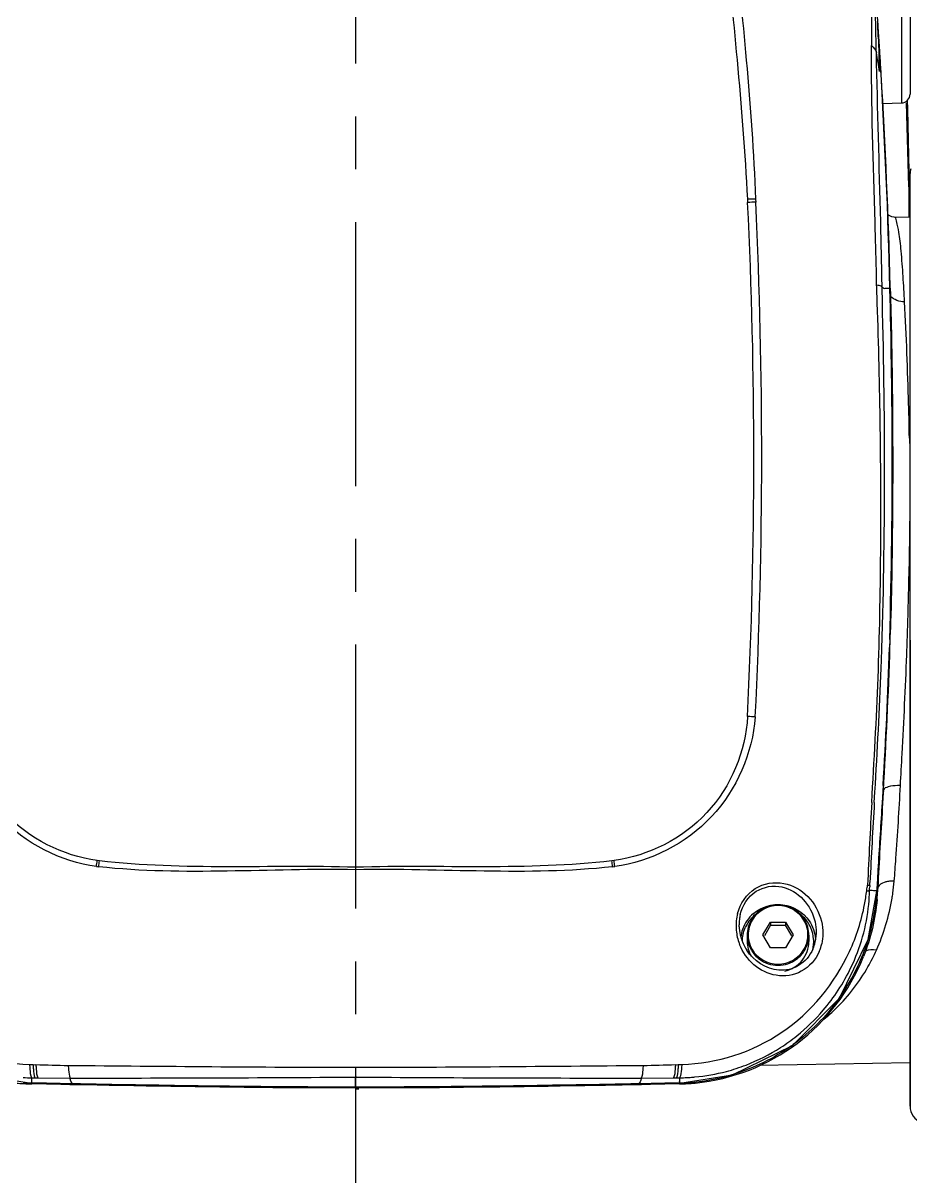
# Model space of a CAD drawing. Header units: millimetres. Extents: x 4086 to 8300, y 123 to 1549.
# Drawn here: x 6733.76 to 6758.98, y 803.27 to 836.04 of the extents above; entities that cross this region are included whole.
import ezdxf

# ---------------------------------------------------------------- set-up
doc = ezdxf.new("R2010")
doc.units = ezdxf.units.MM
doc.linetypes.add('CENTER', pattern=[0.6, 0.375, -0.075, 0.075, -0.075])
doc.layers.add('中心线', color=7, linetype='Continuous')
doc.layers.add('外形图', color=7, linetype='Continuous')

msp = doc.modelspace()

# ---------------------------------------------------------------- linework, layer by layer
at = {"layer": '中心线', "linetype": 'CENTER', "ltscale": 20}
msp.add_line((6743.2055, 854.3892), (6743.2055, 639.919), dxfattribs=at)
at = {"layer": '外形图'}
for p, q in [((6758.7153, 836.7382), (6758.7153, 833.7704)), ((6758.9566, 836.4882), (6758.9566, 834.0202)), ((6758.0407, 836.0391), (6758.0423, 836.0157)), ((6758.0416, 836.0123), (6758.0407, 836.0391)), ((6758.0539, 835.6474), (6758.0416, 836.0123)), ((6758.102, 835.17), (6758.0999, 835.2031)), ((6758.1382, 834.5889), (6758.1336, 834.6653)), ((6758.1849, 833.7518), (6758.7153, 833.7704)), ((6758.9264, 831.3923), (6758.8519, 833.7746)), ((6758.929, 831.3167), (6758.8521, 833.7746)), ((6758.892, 833.5926), (6758.8842, 833.8455)), ((6758.9145, 832.7036), (6758.892, 833.5926)), ((6758.9319, 831.8376), (6758.9145, 832.7036)), ((6758.9256, 831.4695), (6758.9192, 831.7616)), ((6758.9447, 831.0068), (6758.933, 831.7624)), ((6758.9566, 805.2847), (6758.9566, 831.7627)), ((6758.9369, 830.5213), (6758.929, 831.3167)), ((6754.3389, 831.0334), (6754.3436, 830.9457)), ((6754.5691, 831.0381), (6754.5733, 830.9486)), ((6758.95, 830.5215), (6758.9447, 831.0068)), ((6758.5046, 830.5294), (6758.5041, 830.5294)), ((6758.9566, 830.5215), (6758.5046, 830.5294)), ((6758.1624, 828.5069), (6758.1615, 828.5393)), ((6758.163, 828.4817), (6758.1624, 828.5069)), ((6758.3856, 828.5136), (6758.3863, 828.4872)), ((6758.3969, 828.5128), (6758.3961, 828.5458)), ((6758.3785, 818.5293), (6758.3716, 818.305)), ((6758.9567, 818.5128), (6758.9566, 807.0533)), ((6757.9597, 814.1941), (6757.9731, 814.4205)), ((6758.1919, 814.3811), (6758.1618, 813.8878)), ((6757.9424, 813.9008), (6757.9597, 814.1941)), ((6758.1954, 814.1802), (6758.1776, 813.8869)), ((6758.1986, 814.2349), (6758.1954, 814.1802)), ((6758.1618, 813.8878), (6758.1557, 813.7906)), ((6735.9261, 812.2462), (6735.8648, 812.2539)), ((6750.5484, 812.2539), (6750.4871, 812.2462)), ((6757.8134, 811.5468), (6757.8174, 811.6289)), ((6758.0257, 811.6183), (6758.0154, 811.421)), ((6758.0483, 811.6171), (6758.0374, 811.3906)), ((6757.7706, 810.008), (6758.0154, 811.388)), ((6758.0154, 811.421), (6758.0139, 811.3919)), ((6754.7766, 810.1419), (6754.9916, 810.5076)), ((6754.9916, 810.5076), (6754.9916, 810.4133)), ((6754.9916, 810.5076), (6755.4216, 810.5076)), ((6755.4216, 810.5076), (6755.4216, 810.4133)), ((6755.4216, 810.5076), (6755.6366, 810.1419)), ((6754.102, 810.3719), (6754.1004, 810.4257)), ((6754.3316, 810.1372), (6754.3316, 809.9533)), ((6754.9916, 809.7762), (6754.7766, 810.1419)), ((6754.9916, 810.4133), (6754.8178, 810.1177)), ((6754.9916, 810.4133), (6755.4216, 810.4133)), ((6755.5954, 810.1177), (6755.4216, 810.4133)), ((6755.6366, 810.1419), (6755.4216, 809.7762)), ((6756.0816, 810.1372), (6756.0816, 809.9533)), ((6756.2923, 810.2035), (6756.2907, 810.1516)), ((6756.9532, 808.3491), (6757.7706, 810.008)), ((6755.4216, 809.7762), (6754.9916, 809.7762)), ((6758.9566, 807.0533), (6758.9566, 805.9281)), ((6734.0401, 806.4581), (6734.1217, 806.4557)), ((6752.2915, 806.4557), (6752.3731, 806.4581)), ((6758.9566, 806.5041), (6754.681, 806.4294)), ((6732.5336, 806.1601), (6734.001, 805.9347)), ((6734.421, 805.9283), (6734.001, 805.9379)), ((6734.001, 805.9347), (6734.2972, 805.9281)), ((6734.0017, 806.0827), (6734.0944, 806.0817)), ((6734.002, 805.9688), (6734.0022, 805.9796)), ((6734.828, 805.8924), (6734.0025, 805.9089)), ((6734.0943, 806.082), (6734.1756, 806.0803)), ((6734.1756, 806.0806), (6735.0909, 806.0686)), ((6734.2972, 805.9281), (6734.9147, 805.9147)), ((6734.8087, 805.9197), (6734.421, 805.9283)), ((6735.1671, 805.9121), (6734.8087, 805.9197)), ((6735.0875, 805.8873), (6734.828, 805.8924)), ((6734.9147, 805.9147), (6735.1626, 805.9095)), ((6735.1622, 805.8859), (6735.0875, 805.8873)), ((6743.2066, 805.816), (6743.2066, 806.1055)), ((6751.5996, 805.9196), (6751.2461, 805.9121)), ((6751.2505, 805.9095), (6751.5291, 805.9153)), ((6751.3257, 805.8873), (6751.2509, 805.8859)), ((6751.3223, 806.0686), (6752.2376, 806.0806)), ((6751.5852, 805.8924), (6751.3257, 805.8873)), ((6751.5291, 805.9153), (6752.1467, 805.9288)), ((6752.4107, 805.9089), (6751.5852, 805.8924)), ((6751.9865, 805.9282), (6751.5996, 805.9196)), ((6752.4122, 805.9379), (6751.9865, 805.9282)), ((6752.1467, 805.9288), (6752.4122, 805.9347)), ((6752.2376, 806.0803), (6752.3189, 806.082)), ((6752.3188, 806.0817), (6752.4115, 806.0827)), ((6752.4112, 805.9693), (6752.411, 805.9796)), ((6758.9566, 805.9281), (6758.9565, 805.4815)), ((6740.9275, 805.8258), (6743.2066, 805.816)), ((6742.5405, 805.8196), (6742.2977, 805.8203)), ((6743.2066, 805.8186), (6742.5405, 805.8196)), ((6743.2066, 805.7925), (6742.5405, 805.7935)), ((6743.8733, 805.8196), (6743.2066, 805.8186)), ((6743.8733, 805.7935), (6743.2066, 805.7925)), ((6743.2066, 805.7682), (6743.297, 805.7708)), ((6744.141, 805.8204), (6743.8733, 805.8196)), ((6758.9565, 805.4815), (6758.9565, 805.2805)), ((6758.9565, 805.2805), (6758.9565, 805.4815))]:
    msp.add_line(p, q, dxfattribs=at)
for points in [[(6758.5041, 830.5294), (6758.4369, 830.5354), (6758.3305, 830.5903)], [(6752.4122, 805.9347), (6753.9106, 806.1692), (6755.615, 807.0037), (6756.9532, 808.3491)], [(6735.1626, 805.9095), (6738.0157, 805.8605), (6740.9275, 805.8258)], [(6743.2066, 805.816), (6745.5155, 805.8261), (6748.4273, 805.861), (6751.2505, 805.9095)]]:
    msp.add_lwpolyline(points, dxfattribs=at)
for centre, radius, start, end in [((6797.9583, 835.562), 40.1005, 178.7936, 179.93566), ((6594.2265, 824.6636), 164.212, 3.873449, 4.080457), ((6603.6689, 825.5162), 154.73, 3.673559, 3.890924), ((6595.0242, 824.7177), 163.4125, 3.67894, 3.873403), ((6822.8017, 835.4951), 64.9439, 179.901283, 180.085156), ((6941.1092, 841.661), 183.1541, 181.881554, 182.189847), ((6597.9913, 825.1513), 160.4194, 3.457894, 3.673695), ((6595.4405, 824.7446), 162.9953, 3.489461, 3.667241), ((6583.3815, 824.2754), 175.0553, 1.387304, 3.455653), ((6576.5906, 823.8167), 181.8669, 1.490021, 3.39568), ((6758.7066, 834.0202), 0.25, 272, 0), ((6617.7224, 828.5128), 141.2342, 1.318091, 2.135222), ((6759.4882, 831.7214), 0.5359, 160.6917, 166.38352), ((6617.7114, 828.5125), 141.2451, 0.814933, 1.199597), ((6754.5611, 825.8558), 5.1823, 89.90821, 92.45746), ((6604.8566, 823.686), 149.6632, 357.188751, 2.780321), ((6754.5234, 825.7797), 5.1691, 89.45207, 91.99357), ((6603.3448, 823.765), 151.3986, 357.185466, 2.719595), ((6711.3303, 825.8803), 47.5228, 2.70268, 3.57539), ((6583.1252, 822.1387), 175.0025, 1.946978, 2.118344), ((6718.0913, 828.1328), 40.0729, 0.69908, 0.82568), ((6723.3122, 828.1967), 34.8516, 0.56325, 0.69886), ((6758.3684, 828.3109), 0.2034, 85.14716, 90.17312), ((6566.9712, 823.5288), 191.4793, 0.202695, 1.483844), ((6588.3838, 823.4888), 170.067, 358.328909, 0.241711), ((6627.5771, 822.7757), 130.8799, 358.140599, 0.626359), ((6619.0647, 822.6882), 139.3901, 358.213159, 358.407377), ((6637.7423, 822.607), 121.2058, 358.064227, 358.248629), ((6619.516, 822.6964), 138.925, 356.568516, 358.188564), ((6615.9282, 822.8162), 142.529, 356.548274, 358.201048), ((6635.4889, 822.6847), 123.4606, 357.868159, 358.063525), ((6758.6261, 812.9489), 1.4337, 87.66955, 90.88437), ((6932.2362, 803.9192), 174.652, 176.722682, 177.49334), ((6978.9151, 800.6001), 221.3726, 176.55544, 177.144341), ((6736.4293, 816.735), 4.6882, 262.822, 263.60517), ((6749.9839, 816.735), 4.6882, 276.39482, 277.17799), ((6880.4536, 805.0975), 122.6014, 176.776323, 176.951162), ((6759.2728, 811.4338), 1.463, 175.59963, 177.30426), ((6758.4701, 810.8066), 0.864, 87.51399, 92.78292), ((6752.6155, 812.1526), 5.9118, 351.95832, 355.31604), ((6751.6487, 812.1393), 6.1227, 349.33615, 352.97455), ((6752.2795, 811.7005), 5.7431, 343.22378, 354.55465), ((6752.2185, 811.5408), 5.5916, 354.53842, 358.57163), ((6756.9365, 790.174), 21.2453, 87.26189, 87.64794), ((6757.2903, 797.6297), 13.7812, 86.99044, 87.25045), ((6752.6094, 811.6664), 5.4114, 354.58249, 357.09234), ((6752.475, 812.1825), 6.0553, 335.89879, 350.51955), ((6752.2424, 811.6599), 5.8013, 354.95823, 357.34004), ((6752.5945, 812.1555), 5.933, 350.58669, 351.95919), ((6752.0571, 812.0714), 5.7089, 335.13954, 349.24721), ((6755.4158, 810.4039), 1.4026, 174.33978, 180.41098), ((6755.3662, 810.4091), 1.3527, 165.46898, 174.35095), ((6755.3739, 810.4374), 1.2736, 173.6877, 180.52406), ((6755.3259, 810.4426), 1.2253, 166.90079, 173.68448), ((6755.1836, 809.9572), 1.0414, 145.78789, 160.88472), ((6755.1872, 809.9463), 0.9956, 141.25074, 152.80177), ((6755.194, 809.9486), 1.0548, 130.75099, 145.71938), ((6755.195, 809.9393), 1.006, 129.74179, 141.2202), ((6755.2252, 809.9455), 0.9966, 34.90335, 38.75562), ((6755.2287, 809.9481), 0.9923, 23.3186, 34.89479), ((6755.4332, 810.4038), 1.4199, 180.40046, 181.40588), ((6755.4443, 810.4041), 1.431, 181.40702, 183.3506), ((6755.4875, 810.4085), 1.4744, 183.42579, 198.56359), ((6755.4165, 810.4381), 1.3162, 182.88497, 185.31437), ((6755.4298, 810.4393), 1.3296, 185.31362, 187.47544), ((6755.4544, 810.4433), 1.3544, 187.50611, 198.12913), ((6755.1745, 809.9615), 1.0313, 160.94419, 173.4458), ((6755.1797, 809.9506), 0.9869, 152.8244, 156.70188), ((6755.232, 809.9511), 0.9881, 3.94135, 23.23418), ((6755.0382, 810.2131), 1.2541, 354.69148, 355.77296), ((6755.0272, 810.2139), 1.2651, 355.77338, 357.17441), ((6755.5021, 810.4132), 1.4897, 198.55376, 201.24591), ((6755.4697, 810.4485), 1.3706, 198.13673, 212.68738), ((6755.2399, 809.9536), 0.9801, 347.17692, 356.13648), ((6755.1785, 810.1807), 1.1096, 336.49742, 339.79221), ((6755.2446, 809.9533), 0.9753, 0.00386, 3.86714), ((6755.2425, 809.9534), 0.9775, 356.14318, 359.99824), ((6755.1266, 810.1984), 1.1644, 339.85467, 349.67107), ((6755.2443, 809.9626), 1.0257, 0.00172, 3.81984), ((6755.0652, 810.2103), 1.2269, 349.63812, 354.70455), ((6755.209, 810.1675), 1.2704, 337.14542, 347.33345), ((6752.2331, 811.7152), 5.7918, 334.79847, 342.19119), ((6752.2656, 811.7035), 5.7572, 342.20297, 342.64555), ((6752.2646, 811.7038), 5.7582, 342.64555, 343.235), ((6752.2945, 811.6556), 5.748, 275.58396, 338.2653), ((6752.9405, 811.9681), 5.5427, 330.4556, 333.17496), ((6752.8591, 812.0091), 5.6339, 333.17592, 335.91299), ((6752.168, 811.6744), 5.6723, 326.84568, 334.28136), ((6752.1597, 811.7506), 5.8733, 324.92384, 334.79015), ((6752.2275, 811.6347), 5.6008, 319.56147, 326.85243), ((6752.1812, 811.7363), 5.8475, 324.30319, 324.91794), ((6752.3025, 811.5732), 5.5038, 308.66959, 319.54198), ((6752.3215, 811.553), 5.4761, 302.69991, 308.64633), ((6752.3273, 811.5457), 5.4668, 291.12396, 302.68982), ((6752.2784, 811.6642), 5.7274, 305.32405, 305.91992), ((6734.2048, 812.0206), 5.5654, 267.27877, 268.30414), ((6746.5071, 1229.9309), 423.6537, 268.324719, 268.449071), ((6739.9061, 1229.932), 423.6548, 271.550919, 271.675271), ((6752.2084, 812.0206), 5.5654, 271.69585, 272.72122), ((6752.3432, 811.5211), 5.4385, 275.28625, 284.86823), ((6752.3452, 811.5054), 5.4228, 284.89034, 291.10122), ((6752.2929, 811.611), 5.6734, 286.22058, 286.86153), ((6734.1165, 811.6692), 5.7613, 264.44435, 266.66335), ((6734.0816, 811.6809), 5.5988, 266.66557, 269.18198), ((6734.1345, 811.6994), 5.763, 266.25077, 268.38562), ((6734.1212, 811.7514), 5.8437, 266.66419, 268.83582), ((6734.1344, 811.6967), 5.7603, 268.38573, 268.67314), ((6735.5097, 806.0031), 1.5101, 178.72036, 182.47416), ((6735.5145, 806.003), 1.5149, 176.98129, 178.7201), ((6752.2934, 811.7115), 5.8038, 271.15743, 275.54041), ((6752.3313, 811.6876), 5.6054, 270.81958, 273.02144), ((6750.8987, 806.003), 1.5149, 1.27972, 3.01853), ((6750.9035, 806.0031), 1.5101, 357.52566, 1.27946), ((6752.2788, 811.6961), 5.7597, 271.32677, 271.60676), ((6752.2787, 811.6992), 5.7628, 271.60689, 273.74887), ((6752.3351, 811.6121), 5.5298, 273.02361, 274.71942), ((6752.281, 811.6652), 5.7287, 273.74872, 286.18354), ((6752.3378, 811.5785), 5.4961, 274.72059, 275.28759), ((6759.4565, 805.2805), 0.5, 180, 249.68817)]:
    msp.add_arc(centre, radius, start, end, dxfattribs=at)
for points, knots in [([(6753.7119, 838.6185), (6753.8018, 837.4098), (6754.0732, 834.8868), (6754.2652, 832.3563), (6754.3389, 831.0334)], [0, 0, 0, 0, 0.4777329, 1, 1, 1, 1]), ([(6753.9907, 838.5847), (6754.0652, 837.3816), (6754.3431, 834.8729), (6754.5124, 832.3546), (6754.5694, 831.0381)], [0, 0, 0, 0, 0.477734, 1, 1, 1, 1]), ([(6757.9893, 835.6537), (6757.9879, 835.7225), (6757.9826, 835.9725), (6757.978, 836.2224), (6757.9757, 836.4036)], [0, 0, 0, 0, 0.27525, 1, 1, 1, 1]), ([(6758.0086, 828.607), (6757.9985, 829.1959), (6757.9282, 831.4592), (6757.8608, 833.7231), (6757.8578, 835.3986)], [0, 0, 0, 0, 0.260092, 1, 1, 1, 1]), ([(6758.16, 828.7103), (6758.1519, 829.272), (6758.0973, 831.4341), (6758.0371, 833.596), (6757.9996, 835.1966)], [0, 0, 0, 0, 0.2597411, 1, 1, 1, 1]), ([(6758.9569, 831.7628), (6758.9569, 831.7628), (6758.9569, 831.763), (6758.9569, 831.7631), (6758.9568, 831.7636), (6758.9568, 831.7645), (6758.9567, 831.7661), (6758.9566, 831.7684), (6758.9566, 831.7714), (6758.9566, 831.7768), (6758.957, 831.785), (6758.958, 831.7969), (6758.9607, 831.8177), (6758.964, 831.8344), (6758.9669, 831.8462)], [0, 0, 0, 0, 0.0009889, 0.0040129, 0.0090591, 0.0161151, 0.0362096, 0.06421, 0.10004, 0.1436342, 0.2539011, 0.3947116, 0.5659435, 1, 1, 1, 1]), ([(6758.9674, 831.8475), (6758.9658, 831.841), (6758.9632, 831.8289), (6758.9602, 831.8119), (6758.9582, 831.7974), (6758.9573, 831.7868), (6758.9569, 831.7797), (6758.9567, 831.7753), (6758.9566, 831.7716), (6758.9567, 831.7685), (6758.9567, 831.7661), (6758.9568, 831.7646), (6758.9568, 831.7636), (6758.9569, 831.7632), (6758.9569, 831.7629), (6758.9569, 831.7628)], [0, 0, 0, 0, 0.2327946, 0.4346457, 0.6058364, 0.7464801, 0.8053392, 0.8565272, 0.9000109, 0.9357471, 0.9636823, 0.9837532, 0.9908171, 0.9958868, 1, 1, 1, 1]), ([(6758.7606, 828.8439), (6758.7452, 829.0863), (6758.7139, 829.4965), (6758.6569, 830.052), (6758.5949, 830.3256), (6758.5473, 830.5287), (6758.5046, 830.5294)], [0, 0, 0, 0, 0.4241567, 0.7341244, 0.9254443, 1, 1, 1, 1]), ([(6757.9731, 814.4205), (6758.0421, 815.5931), (6758.2726, 820.2763), (6758.2558, 824.9691), (6758.163, 828.4817)], [0, 0, 0, 0, 0.2505365, 1, 1, 1, 1]), ([(6758.0086, 828.6069), (6758.0289, 828.6026), (6758.0795, 828.5868), (6758.1517, 828.5708), (6758.162, 828.5362)], [0, 0, 0, 0, 0.3643205, 1, 1, 1, 1]), ([(6758.1621, 828.5393), (6758.1806, 828.5385), (6758.2045, 828.5003), (6758.2811, 828.51), (6758.3317, 828.5142), (6758.3677, 828.5143)], [0, 0, 0, 0, 0.2597647, 0.4943833, 1, 1, 1, 1]), ([(6758.3969, 828.5128), (6758.4225, 827.5474), (6758.4842, 824.3148), (6758.4639, 821.0806), (6758.4009, 818.8141)], [0, 0, 0, 0, 0.2987047, 1, 1, 1, 1]), ([(6757.8698, 813.9039), (6757.9369, 815.0858), (6758.0715, 817.4493), (6758.157, 822.1781), (6758.107, 825.7239), (6758.0266, 828.0843)], [0, 0, 0, 0, 0.2503399, 0.5005518, 1, 1, 1, 1]), ([(6758.9566, 824.0544), (6758.9553, 824.1531), (6758.9251, 824.3477), (6758.9338, 824.7336), (6758.8916, 825.9907), (6758.8574, 827.1514), (6758.8003, 828.1211)], [0, 0, 0, 0, 0.0727496, 0.1443683, 0.2840095, 1, 1, 1, 1]), ([(6758.8915, 818.9027), (6758.8994, 819.1617), (6758.9257, 820.1839), (6758.9524, 821.2061), (6758.9566, 821.9694)], [0, 0, 0, 0, 0.2534689, 1, 1, 1, 1]), ([(6758.6844, 814.3814), (6758.701, 814.6824), (6758.7685, 815.9189), (6758.8292, 817.1559), (6758.864, 818.0921)], [0, 0, 0, 0, 0.2434678, 1, 1, 1, 1]), ([(6735.8648, 812.2539), (6734.8851, 812.3836), (6732.9573, 813.3586), (6732.1211, 815.358), (6732.0735, 816.3456)], [0, 0, 0, 0, 0.4998736, 1, 1, 1, 1]), ([(6754.3397, 816.3456), (6754.2921, 815.358), (6753.4559, 813.3586), (6751.5281, 812.3836), (6750.5484, 812.2539)], [0, 0, 0, 0, 0.5001264, 1, 1, 1, 1]), ([(6735.8436, 812.0839), (6734.8233, 812.2227), (6732.8163, 813.24), (6731.9353, 815.3034), (6731.8524, 816.3309)], [0, 0, 0, 0, 0.4997346, 1, 1, 1, 1]), ([(6754.5607, 816.3309), (6754.4779, 815.3034), (6753.5969, 813.24), (6751.5899, 812.2227), (6750.5696, 812.0839)], [0, 0, 0, 0, 0.5002654, 1, 1, 1, 1]), ([(6758.604, 814.3824), (6758.5136, 814.381), (6758.3774, 814.3675), (6758.2218, 814.3073), (6758.1995, 814.2583)], [0, 0, 0, 0, 0.6269558, 1, 1, 1, 1]), ([(6758.5075, 811.6698), (6758.5251, 811.884), (6758.5928, 812.7873), (6758.6465, 813.6915), (6758.6844, 814.3814)], [0, 0, 0, 0, 0.2372252, 1, 1, 1, 1]), ([(6754.0568, 810.7485), (6754.1298, 811.0293), (6754.4811, 811.5548), (6755.3773, 811.7034), (6756.1093, 811.2776), (6756.3758, 810.7918), (6756.4391, 810.5336)], [0, 0, 0, 0, 0.2663425, 0.5173876, 0.7559522, 1, 1, 1, 1]), ([(6754.1325, 810.7203), (6754.193, 810.98), (6754.506, 811.4712), (6755.3286, 811.5944), (6755.9752, 811.1885), (6756.2043, 810.7483), (6756.2579, 810.5151)], [0, 0, 0, 0, 0.2700879, 0.5215366, 0.7576199, 1, 1, 1, 1]), ([(6757.7441, 811.5178), (6757.7453, 811.5242), (6757.7478, 811.5368), (6757.7507, 811.5493), (6757.7522, 811.5555)], [0, 0, 0, 0, 0.5056095, 1, 1, 1, 1]), ([(6757.7513, 811.5577), (6757.7636, 811.556), (6757.7844, 811.5529), (6757.8051, 811.549), (6757.8134, 811.5468)], [0, 0, 0, 0, 0.5892697, 1, 1, 1, 1]), ([(6758.3138, 811.6557), (6758.2833, 811.6496), (6758.182, 811.6227), (6758.0804, 811.5634), (6758.0422, 811.4991)], [0, 0, 0, 0, 0.2942097, 1, 1, 1, 1]), ([(6757.7255, 811.3904), (6757.742, 811.3918), (6757.752, 811.3804), (6757.785, 811.4008), (6757.7819, 811.4016)], [0, 0, 0, 0, 0.8409316, 1, 1, 1, 1]), ([(6758.0152, 811.388), (6758.0153, 811.3886), (6758.0151, 811.3901), (6758.0143, 811.3913), (6758.0139, 811.3919)], [0, 0, 0, 0, 0.4648122, 1, 1, 1, 1]), ([(6755.9429, 810.559), (6755.8003, 810.8025), (6755.2066, 811.1508), (6754.6128, 810.8025), (6754.4703, 810.5589)], [0, 0, 0, 0, 0.5000002, 1, 1, 1, 1]), ([(6754.5055, 810.7477), (6754.7268, 810.9384), (6755.3618, 811.1352), (6755.927, 810.7834), (6756.0907, 810.5428)], [0, 0, 0, 0, 0.5008706, 1, 1, 1, 1]), ([(6755.7302, 810.8256), (6755.5822, 810.9343), (6755.2066, 811.0587), (6754.8309, 810.9343), (6754.6829, 810.8256)], [0, 0, 0, 0, 0.5000001, 1, 1, 1, 1]), ([(6756.3797, 809.6741), (6756.2805, 809.4394), (6755.9225, 809.0307), (6755.1484, 808.9195), (6754.48, 809.2481), (6754.1995, 809.6524), (6754.1136, 809.8733)], [0, 0, 0, 0, 0.2640273, 0.5128199, 0.7543872, 1, 1, 1, 1]), ([(6755.3992, 809.1153), (6755.5866, 809.157), (6755.9433, 809.3699), (6756.0816, 809.7634), (6756.0816, 809.9533)], [0, 0, 0, 0, 0.5026251, 1, 1, 1, 1]), ([(6729.1608, 809.705), (6729.577, 808.7907), (6730.9027, 807.133), (6732.9402, 806.4904), (6733.9406, 806.4609)], [0, 0, 0, 0, 0.5009119, 1, 1, 1, 1]), ([(6752.4726, 806.4609), (6753.4671, 806.4903), (6755.4922, 807.1249), (6756.8175, 808.7652), (6757.2369, 809.6713)], [0, 0, 0, 0, 0.4991054, 1, 1, 1, 1]), ([(6756.196, 809.7382), (6756.1139, 809.5495), (6755.8361, 809.2209), (6755.0549, 809.0402), (6754.5099, 809.4068), (6754.3161, 809.7083)], [0, 0, 0, 0, 0.2719709, 0.5262753, 1, 1, 1, 1]), ([(6754.4703, 809.7248), (6754.6129, 809.4813), (6755.2066, 809.133), (6755.8004, 809.4813), (6755.9429, 809.7249)], [0, 0, 0, 0, 0.5000002, 1, 1, 1, 1]), ([(6754.6776, 809.4528), (6754.8264, 809.3417), (6755.2066, 809.2141), (6755.5868, 809.3417), (6755.7357, 809.4528)], [0, 0, 0, 0, 0.5000001, 1, 1, 1, 1]), ([(6756.5095, 807.7461), (6756.632, 807.8457), (6757.1181, 808.2791), (6757.5195, 808.8062), (6757.7625, 809.235)], [0, 0, 0, 0, 0.2426944, 1, 1, 1, 1]), ([(6733.9406, 806.4609), (6733.9433, 806.4168), (6733.9562, 806.291), (6733.9614, 806.1562), (6734.0017, 806.0827)], [0, 0, 0, 0, 0.3455029, 1, 1, 1, 1]), ([(6734.0401, 806.4578), (6734.0425, 806.4139), (6734.0539, 806.2888), (6734.0574, 806.1558), (6734.0944, 806.0817)], [0, 0, 0, 0, 0.346649, 1, 1, 1, 1]), ([(6734.1217, 806.4559), (6734.124, 806.412), (6734.1354, 806.2872), (6734.1386, 806.1545), (6734.1756, 806.0806)], [0, 0, 0, 0, 0.3470398, 1, 1, 1, 1]), ([(6735.0407, 806.434), (6735.0433, 806.3908), (6735.0548, 806.2686), (6735.0644, 806.1427), (6735.0939, 806.0684)], [0, 0, 0, 0, 0.3511863, 1, 1, 1, 1]), ([(6743.2066, 806.383), (6743.2065, 806.3504), (6743.2066, 806.2579), (6743.2057, 806.1654), (6743.2079, 806.1055)], [0, 0, 0, 0, 0.3525347, 1, 1, 1, 1]), ([(6751.3725, 806.434), (6751.3701, 806.3908), (6751.3585, 806.2694), (6751.3564, 806.1395), (6751.3194, 806.0685)], [0, 0, 0, 0, 0.3507223, 1, 1, 1, 1]), ([(6752.2915, 806.4559), (6752.2892, 806.412), (6752.2779, 806.2872), (6752.2746, 806.1545), (6752.2376, 806.0806)], [0, 0, 0, 0, 0.3470313, 1, 1, 1, 1]), ([(6752.3731, 806.4578), (6752.3707, 806.4139), (6752.3593, 806.2888), (6752.3558, 806.1558), (6752.3188, 806.0817)], [0, 0, 0, 0, 0.346648, 1, 1, 1, 1]), ([(6752.4726, 806.4609), (6752.4698, 806.4168), (6752.457, 806.291), (6752.4517, 806.1562), (6752.4115, 806.0827)], [0, 0, 0, 0, 0.3455029, 1, 1, 1, 1]), ([(6735.1018, 806.0302), (6735.0999, 806.0365), (6735.0964, 806.0494), (6735.0929, 806.0622), (6735.0909, 806.0686)], [0, 0, 0, 0, 0.4999412, 1, 1, 1, 1]), ([(6735.1082, 806.0121), (6735.107, 806.0151), (6735.1048, 806.0211), (6735.1028, 806.0272), (6735.1018, 806.0302)], [0, 0, 0, 0, 0.5026204, 1, 1, 1, 1]), ([(6742.5405, 805.7933), (6741.9404, 805.7949), (6739.4808, 805.8093), (6737.0214, 805.8499), (6735.1622, 805.8859)], [0, 0, 0, 0, 0.2439816, 1, 1, 1, 1]), ([(6735.1627, 805.9096), (6735.1626, 805.9095), (6735.1627, 805.9113), (6735.1626, 805.9115), (6735.1626, 805.9122)], [0, 0, 0, 0, 0.2325904, 1, 1, 1, 1]), ([(6751.2509, 805.8859), (6750.6216, 805.8737), (6748.1626, 805.8286), (6745.7032, 805.798), (6743.8733, 805.7933)], [0, 0, 0, 0, 0.2559427, 1, 1, 1, 1]), ([(6751.2603, 805.9246), (6751.2584, 805.9224), (6751.2539, 805.9179), (6751.2489, 805.914), (6751.2461, 805.9121)], [0, 0, 0, 0, 0.465761, 1, 1, 1, 1]), ([(6751.2505, 805.9096), (6751.2506, 805.9095), (6751.2504, 805.9113), (6751.2505, 805.9115), (6751.2505, 805.9122)], [0, 0, 0, 0, 0.2320532, 1, 1, 1, 1]), ([(6751.3223, 806.0686), (6751.3194, 806.0593), (6751.3156, 806.0399), (6751.3084, 806.0214), (6751.3048, 806.0121)], [0, 0, 0, 0, 0.4935759, 1, 1, 1, 1])]:
    msp.add_open_spline(points, degree=3, knots=knots, dxfattribs=at)
for points in [[(6757.8578, 835.3986), (6757.924, 835.3504), (6757.9852, 835.2787), (6757.9996, 835.1981)], [(6757.9998, 835.1959), (6757.9963, 835.3485), (6757.9926, 835.5011), (6757.9893, 835.6537)], [(6758.0889, 834.6626), (6758.0623, 834.8407), (6758.0339, 835.0186), (6757.9997, 835.1954)], [(6758.8003, 828.1211), (6758.6574, 828.1206), (6758.4989, 828.1756), (6758.4027, 828.2812)], [(6754.5607, 816.3309), (6754.4902, 816.3364), (6754.4195, 816.3418), (6754.3488, 816.3435)], [(6758.1557, 813.7906), (6758.1184, 813.1911), (6758.0799, 812.5916), (6758.0462, 811.9918)], [(6758.1778, 813.8868), (6758.1324, 813.1304), (6758.0855, 812.374), (6758.0482, 811.6171)], [(6735.8436, 812.0839), (6735.85, 812.1403), (6735.8567, 812.1968), (6735.8651, 812.2531)], [(6735.9071, 812.0757), (6735.9128, 812.1323), (6735.9187, 812.189), (6735.9264, 812.2454)], [(6743.2066, 812.0612), (6740.7802, 812.1397), (6738.3369, 811.961), (6735.9261, 812.2462)], [(6750.4871, 812.2462), (6748.0763, 811.961), (6745.6329, 812.1397), (6743.2066, 812.0612)], [(6750.5061, 812.0757), (6750.5004, 812.1323), (6750.4945, 812.189), (6750.4868, 812.2454)], [(6750.5696, 812.0838), (6750.5632, 812.1403), (6750.5565, 812.1968), (6750.5481, 812.2531)], [(6743.2066, 811.9932), (6740.7738, 812.0416), (6738.3259, 811.8097), (6735.9071, 812.0757)], [(6750.5061, 812.0757), (6748.0873, 811.8097), (6745.6394, 812.0416), (6743.2066, 811.9932)], [(6757.7255, 811.3904), (6757.7307, 811.433), (6757.7361, 811.4756), (6757.7441, 811.5178)], [(6757.8084, 811.4014), (6757.8092, 811.4351), (6757.8099, 811.4689), (6757.8115, 811.5026)], [(6758.4281, 811.6696), (6758.3898, 811.6678), (6758.3515, 811.6633), (6758.3138, 811.6557)], [(6758.0212, 811.15), (6757.9723, 810.596), (6757.8395, 810.0438), (6757.6339, 809.527)], [(6754.6829, 810.8256), (6754.5892, 810.7568), (6754.5076, 810.6672), (6754.4488, 810.5668)], [(6755.7106, 810.8167), (6755.8217, 810.7542), (6755.9226, 810.6689), (6756.0024, 810.5694)], [(6755.9644, 810.5669), (6755.9056, 810.6672), (6755.824, 810.7568), (6755.7302, 810.8256)], [(6757.2783, 809.2129), (6757.5481, 809.7732), (6757.7252, 810.3895), (6757.7847, 811.0086)], [(6754.4488, 810.5668), (6754.3738, 810.4387), (6754.3316, 810.2856), (6754.3316, 810.1372)], [(6754.4703, 810.5589), (6754.3975, 810.4346), (6754.3566, 810.286), (6754.3566, 810.1419)], [(6756.0566, 810.1419), (6756.0566, 810.286), (6756.0157, 810.4346), (6755.9429, 810.559)], [(6756.0816, 810.1372), (6756.0816, 810.2857), (6756.0394, 810.4388), (6755.9644, 810.5669)], [(6756.0907, 810.5428), (6756.1923, 810.3935), (6756.2557, 810.211), (6756.2677, 810.0309)], [(6756.2579, 810.5151), (6756.2813, 810.4133), (6756.2932, 810.308), (6756.2923, 810.2035)], [(6756.4391, 810.5336), (6756.4678, 810.4166), (6756.4824, 810.2951), (6756.4813, 810.1747)], [(6754.1932, 809.9533), (6754.1932, 810.0853), (6754.2211, 810.2198), (6754.2733, 810.3409)], [(6754.3316, 810.1372), (6754.3316, 809.9887), (6754.3738, 809.8356), (6754.4488, 809.7075)], [(6754.3566, 810.1419), (6754.3566, 810.0832), (6754.3632, 810.0243), (6754.3758, 809.967)], [(6755.9644, 809.7076), (6756.0394, 809.8356), (6756.0816, 809.9888), (6756.0816, 810.1372)], [(6756.0374, 809.967), (6756.05, 810.0243), (6756.0566, 810.0833), (6756.0566, 810.1419)], [(6756.4813, 810.1747), (6756.4804, 810.0788), (6756.4696, 809.9825), (6756.4485, 809.889)], [(6754.3316, 809.9533), (6754.3316, 809.8105), (6754.3705, 809.6636), (6754.4401, 809.5389)], [(6754.3758, 809.967), (6754.3944, 809.8824), (6754.4265, 809.7996), (6754.4703, 809.7248)], [(6755.9429, 809.7249), (6755.9867, 809.7997), (6756.0188, 809.8824), (6756.0374, 809.967)], [(6754.4488, 809.7075), (6754.5065, 809.6091), (6754.5861, 809.521), (6754.6776, 809.4528)], [(6755.7357, 809.4528), (6755.8271, 809.521), (6755.9067, 809.6091), (6755.9644, 809.7076)], [(6758.0024, 809.7098), (6757.8998, 809.7291), (6757.7848, 809.7246), (6757.6907, 809.6795)], [(6756.93, 808.3243), (6756.5738, 807.8286), (6756.1328, 807.3841), (6755.6384, 807.026)], [(6755.59, 806.9913), (6755.0898, 806.6368), (6754.5253, 806.3593), (6753.9385, 806.1815)], [(6735.0407, 806.434), (6737.7626, 806.413), (6740.4846, 806.3837), (6743.2066, 806.383)], [(6743.2066, 806.383), (6745.9286, 806.3837), (6748.6506, 806.4127), (6751.3725, 806.434)], [(6735.0909, 806.0685), (6737.7962, 806.082), (6740.5015, 806.081), (6743.2066, 806.1055)], [(6735.1671, 805.9121), (6735.1351, 805.9339), (6735.1219, 805.9759), (6735.1082, 806.0121)], [(6742.2977, 805.8203), (6739.9206, 805.8289), (6737.5437, 805.8671), (6735.1671, 805.9121)], [(6743.2066, 806.1055), (6745.9117, 806.081), (6748.617, 806.0819), (6751.3223, 806.0685)], [(6751.2461, 805.9121), (6748.878, 805.8673), (6746.5096, 805.8291), (6744.141, 805.8204)], [(6751.3048, 806.0121), (6751.2932, 805.9815), (6751.2818, 805.9493), (6751.2603, 805.9246)]]:
    msp.add_open_spline(points, degree=3, dxfattribs=at)

doc.saveas('drawing.dxf')
